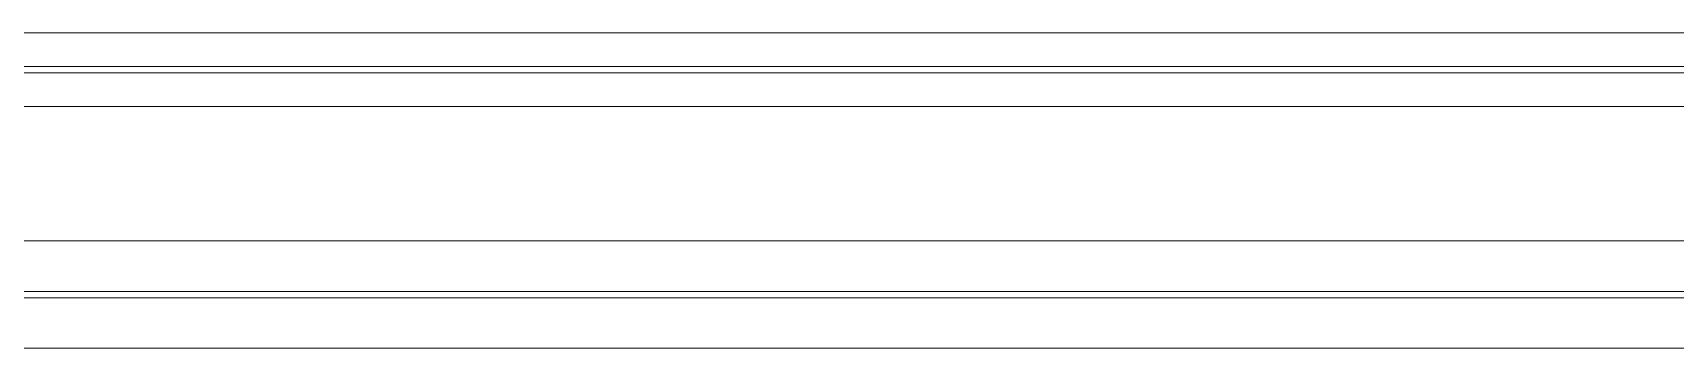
# Model space of a CAD drawing. Extents: x -1701 to 23780, y -363 to 7742.
# Drawn here: x 7362.76 to 7382.28, y 322.3 to 326.05 of the extents above; entities that cross this region are included whole.
import ezdxf

# ---------------------------------------------------------------- set-up
doc = ezdxf.new("R2010")
doc.units = 0
doc.header["$LTSCALE"] = 25
doc.header["$MEASUREMENT"] = 0
doc.layers.get('0').update_dxf_attribs({"color": 9, "lineweight": 9})
doc.layers.add('Audi$0$10', color=8, linetype='Continuous', lineweight=9)
doc.layers.add('Audi$0$15', color=8, linetype='Continuous', lineweight=9)

# ---------------------------------------------------------------- blocks, each defined once
blk = doc.blocks.new('*U4857')
at = {"layer": 'Audi$0$15'}
for p, q in [((-1.468840347965793, -18.9468617151615), (-170.63447161821, -18.9468617151615)), ((-1.468840347965793, -19.34686171515932), (-170.63447161821, -19.34686171515932)), ((-1.468840347965793, -19.4228617151557), (-170.63447161821, -19.4228617151557)), ((-1.468840347965793, -19.82286171514988), (-170.63447161821, -19.82286171514988)), ((-1.468840347965793, -21.4228617151266), (-170.63447161821, -21.4228617151266)), ((-1.468840347965793, -22.02286171511514), (-170.63447161821, -22.02286171511514)), ((-1.468840347965793, -22.09886171511243), (-170.63447161821, -22.09886171511243)), ((-1.468840347965793, -22.69886171510369), (-170.63447161821, -22.69886171510369))]:
    blk.add_line(p, q, dxfattribs=at)
blk = doc.blocks.new('Audi')
at = {"layer": 'Audi$0$10'}
blk.add_blockref('*U4857', (7400.833333331642, 345.0000000046566), dxfattribs=at)

msp = doc.modelspace()

# ---------------------------------------------------------------- block references
at = {"color": 6}
msp.add_blockref('Audi', (0, 0), dxfattribs=at)

doc.saveas('drawing.dxf')
